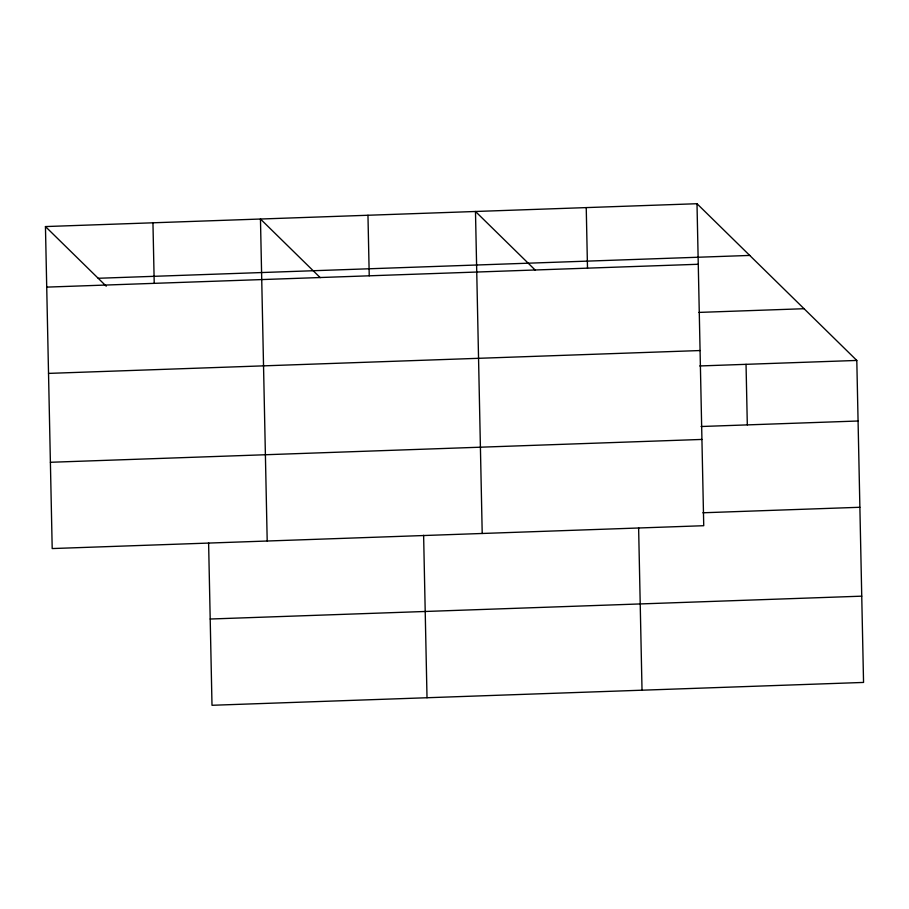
<?xml version="1.0" encoding="UTF-8"?>
<svg xmlns="http://www.w3.org/2000/svg" width="909" height="909" viewBox="0 0 909 909"><rect width="100%" height="100%" fill="white"/><g stroke="black" fill="none" stroke-linecap="round" stroke-linejoin="round"><path stroke-width="1.36" d="M696.998 203.718L703.736 525.709L52.199 548.559L45.45 226.568L696.998 203.718L856.801 360.441L863.55 682.432L212.002 705.282L208.604 542.821M98.183 278.279L749.732 255.429M46.723 287.119L698.26 264.269M698.919 312.412L804.067 308.719M48.529 373.394L700.066 350.544M699.771 365.952L856.801 360.441M701.044 426.514L858.073 421.003M50.393 462.283L701.93 439.433M702.85 512.778L859.88 507.279M210.195 619.018L861.743 596.168M535.253 270.109L475.475 211.479L482.213 533.481M320.241 277.654L260.463 219.024L267.201 541.014M45.45 226.568L106.239 286.176M746.039 364.327L747.312 424.889M638.618 527.743L642.027 690.204M586.237 207.593L587.498 268.155M423.617 535.287L427.014 697.748M367.963 215.251L369.236 275.813M152.951 222.796L154.223 283.358"/></g></svg>
